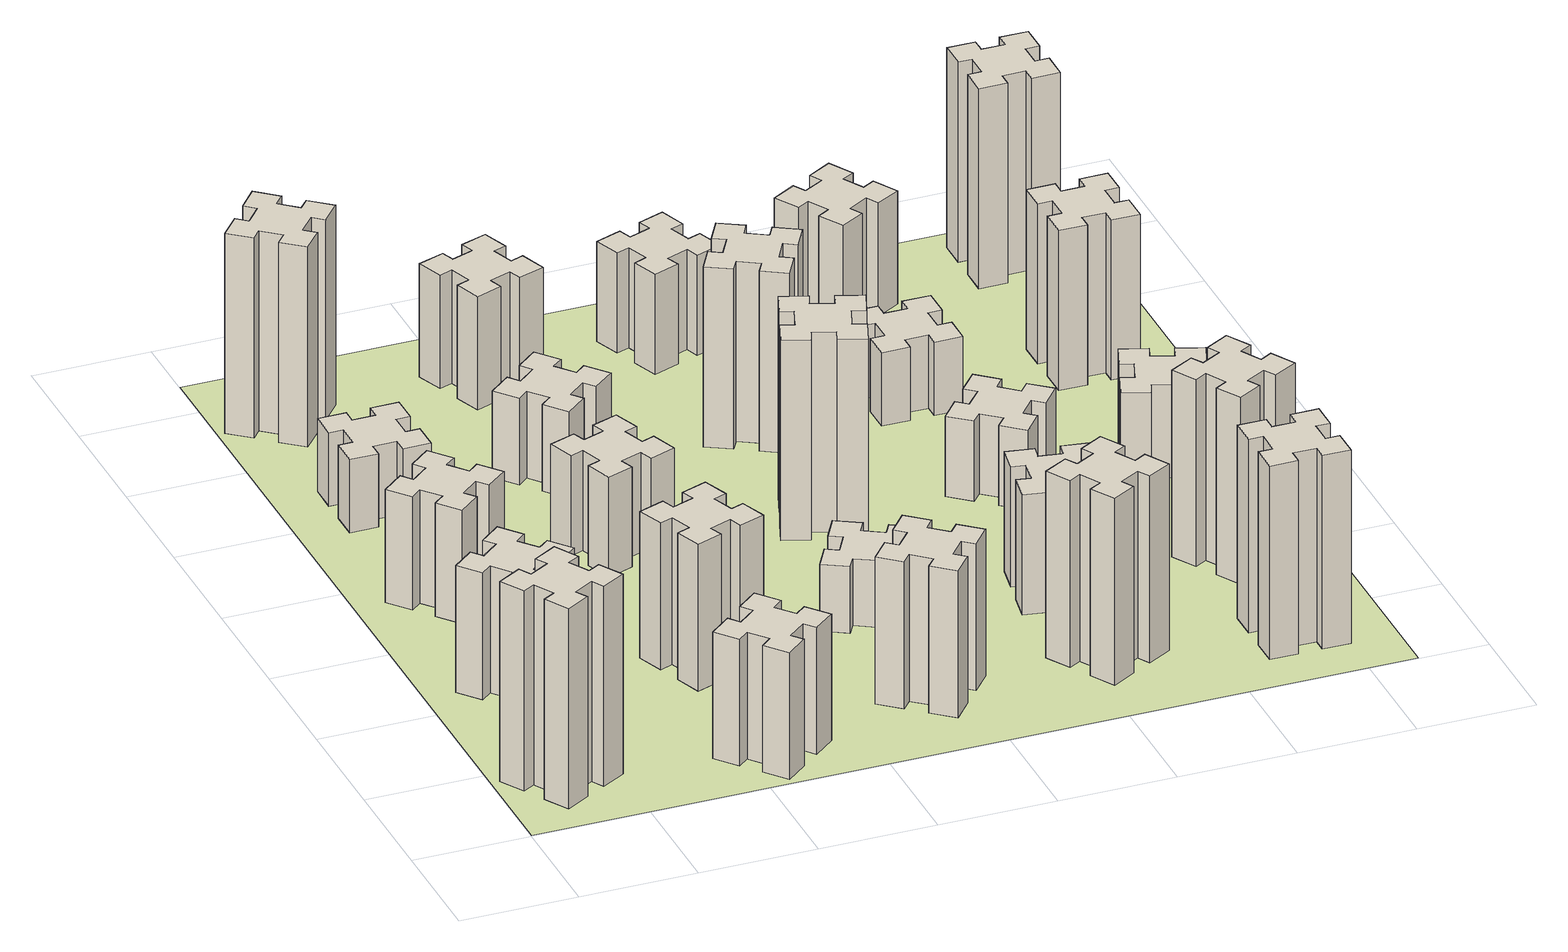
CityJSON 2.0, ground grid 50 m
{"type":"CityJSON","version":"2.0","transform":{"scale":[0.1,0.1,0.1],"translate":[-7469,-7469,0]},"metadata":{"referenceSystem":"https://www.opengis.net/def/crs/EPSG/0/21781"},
"CityObjects":{
"building1":{"type":"Building","attributes":{"class":"1000","function":"1000","usage":"1000","yearOfConstruction":2016,"roofType":"1000","measuredHeight":90,"storeysAboveGround":30,"storeysBelowGround":0},"geometry":[{"type":"Solid","lod":"1","boundaries":[[[[0,1,2,3,4,5,6,7,8,9,10,11,12,13,14,15,16,17,18,19]],[[17,16,20,21]],[[16,15,22,20]],[[15,14,23,22]],[[14,13,24,23]],[[13,12,25,24]],[[12,11,26,25]],[[11,10,27,26]],[[10,9,28,27]],[[9,8,29,28]],[[8,7,30,29]],[[7,6,31,30]],[[6,5,32,31]],[[5,4,33,32]],[[4,3,34,33]],[[3,2,35,34]],[[2,1,36,35]],[[1,0,37,36]],[[0,19,38,37]],[[19,18,39,38]],[[18,17,21,39]],[[24,25,26,27,28,29,30,31,32,33,34,35,36,37,38,39,21,20,22,23]]]]}]},
"building2":{"type":"Building","attributes":{"class":"1000","function":"1000","usage":"1000","yearOfConstruction":2016,"roofType":"1000","measuredHeight":57,"storeysAboveGround":30,"storeysBelowGround":0},"geometry":[{"type":"Solid","lod":"1","boundaries":[[[[40,41,42,43,44,45,46,47,48,49,50,51,52,53,54,55,56,57,58,59]],[[57,56,60,61]],[[56,55,62,60]],[[55,54,63,62]],[[54,53,64,63]],[[53,52,65,64]],[[52,51,66,65]],[[51,50,67,66]],[[50,49,68,67]],[[49,48,69,68]],[[48,47,70,69]],[[47,46,71,70]],[[46,45,72,71]],[[45,44,73,72]],[[44,43,74,73]],[[43,42,75,74]],[[42,41,76,75]],[[41,40,77,76]],[[40,59,78,77]],[[59,58,79,78]],[[58,57,61,79]],[[64,65,66,67,68,69,70,71,72,73,74,75,76,77,78,79,61,60,62,63]]]]}]},
"building3":{"type":"Building","attributes":{"class":"1000","function":"1000","usage":"1000","yearOfConstruction":2016,"roofType":"1000","measuredHeight":51,"storeysAboveGround":30,"storeysBelowGround":0},"geometry":[{"type":"Solid","lod":"1","boundaries":[[[[80,81,82,83,84,85,86,87,88,89,90,91,92,93,94,95,96,97,98,99]],[[97,96,100,101]],[[96,95,102,100]],[[95,94,103,102]],[[94,93,104,103]],[[93,92,105,104]],[[92,91,106,105]],[[91,90,107,106]],[[90,89,108,107]],[[89,88,109,108]],[[88,87,110,109]],[[87,86,111,110]],[[86,85,112,111]],[[85,84,113,112]],[[84,83,114,113]],[[83,82,115,114]],[[82,81,116,115]],[[81,80,117,116]],[[80,99,118,117]],[[99,98,119,118]],[[98,97,101,119]],[[104,105,106,107,108,109,110,111,112,113,114,115,116,117,118,119,101,100,102,103]]]]}]},
"building4":{"type":"Building","attributes":{"class":"1000","function":"1000","usage":"1000","yearOfConstruction":2016,"roofType":"1000","measuredHeight":33,"storeysAboveGround":30,"storeysBelowGround":0},"geometry":[{"type":"Solid","lod":"1","boundaries":[[[[120,121,122,123,124,125,126,127,128,129,130,131,132,133,134,135,136,137,138,139]],[[137,136,140,141]],[[136,135,142,140]],[[135,134,143,142]],[[134,133,144,143]],[[133,132,145,144]],[[132,131,146,145]],[[131,130,147,146]],[[130,129,148,147]],[[129,128,149,148]],[[128,127,150,149]],[[127,126,151,150]],[[126,125,152,151]],[[125,124,153,152]],[[124,123,154,153]],[[123,122,155,154]],[[122,121,156,155]],[[121,120,157,156]],[[120,139,158,157]],[[139,138,159,158]],[[138,137,141,159]],[[144,145,146,147,148,149,150,151,152,153,154,155,156,157,158,159,141,140,142,143]]]]}]},
"building5":{"type":"Building","attributes":{"class":"1000","function":"1000","usage":"1000","yearOfConstruction":2016,"roofType":"1000","measuredHeight":57,"storeysAboveGround":30,"storeysBelowGround":0},"geometry":[{"type":"Solid","lod":"1","boundaries":[[[[160,161,162,163,164,165,166,167,168,169,170,171,172,173,174,175,176,177,178,179]],[[177,176,180,181]],[[176,175,182,180]],[[175,174,183,182]],[[174,173,184,183]],[[173,172,185,184]],[[172,171,186,185]],[[171,170,187,186]],[[170,169,188,187]],[[169,168,189,188]],[[168,167,190,189]],[[167,166,191,190]],[[166,165,192,191]],[[165,164,193,192]],[[164,163,194,193]],[[163,162,195,194]],[[162,161,196,195]],[[161,160,197,196]],[[160,179,198,197]],[[179,178,199,198]],[[178,177,181,199]],[[184,185,186,187,188,189,190,191,192,193,194,195,196,197,198,199,181,180,182,183]]]]}]},
"building6":{"type":"Building","attributes":{"class":"1000","function":"1000","usage":"1000","yearOfConstruction":2016,"roofType":"1000","measuredHeight":90,"storeysAboveGround":30,"storeysBelowGround":0},"geometry":[{"type":"Solid","lod":"1","boundaries":[[[[200,201,202,203,204,205,206,207,208,209,210,211,212,213,214,215,216,217,218,219]],[[217,216,220,221]],[[216,215,222,220]],[[215,214,223,222]],[[214,213,224,223]],[[213,212,225,224]],[[212,211,226,225]],[[211,210,227,226]],[[210,209,228,227]],[[209,208,229,228]],[[208,207,230,229]],[[207,206,231,230]],[[206,205,232,231]],[[205,204,233,232]],[[204,203,234,233]],[[203,202,235,234]],[[202,201,236,235]],[[201,200,237,236]],[[200,219,238,237]],[[219,218,239,238]],[[218,217,221,239]],[[224,225,226,227,228,229,230,231,232,233,234,235,236,237,238,239,221,220,222,223]]]]}]},
"building7":{"type":"Building","attributes":{"class":"1000","function":"1000","usage":"1000","yearOfConstruction":2016,"roofType":"1000","measuredHeight":66,"storeysAboveGround":30,"storeysBelowGround":0},"geometry":[{"type":"Solid","lod":"1","boundaries":[[[[240,241,242,243,244,245,246,247,248,249,250,251,252,253,254,255,256,257,258,259]],[[257,256,260,261]],[[256,255,262,260]],[[255,254,263,262]],[[254,253,264,263]],[[253,252,265,264]],[[252,251,266,265]],[[251,250,267,266]],[[250,249,268,267]],[[249,248,269,268]],[[248,247,270,269]],[[247,246,271,270]],[[246,245,272,271]],[[245,244,273,272]],[[244,243,274,273]],[[243,242,275,274]],[[242,241,276,275]],[[241,240,277,276]],[[240,259,278,277]],[[259,258,279,278]],[[258,257,261,279]],[[264,265,266,267,268,269,270,271,272,273,274,275,276,277,278,279,261,260,262,263]]]]}]},
"building8":{"type":"Building","attributes":{"class":"1000","function":"1000","usage":"1000","yearOfConstruction":2016,"roofType":"1000","measuredHeight":45,"storeysAboveGround":30,"storeysBelowGround":0},"geometry":[{"type":"Solid","lod":"1","boundaries":[[[[280,281,282,283,284,285,286,287,288,289,290,291,292,293,294,295,296,297,298,299]],[[297,296,300,301]],[[296,295,302,300]],[[295,294,303,302]],[[294,293,304,303]],[[293,292,305,304]],[[292,291,306,305]],[[291,290,307,306]],[[290,289,308,307]],[[289,288,309,308]],[[288,287,310,309]],[[287,286,311,310]],[[286,285,312,311]],[[285,284,313,312]],[[284,283,314,313]],[[283,282,315,314]],[[282,281,316,315]],[[281,280,317,316]],[[280,299,318,317]],[[299,298,319,318]],[[298,297,301,319]],[[304,305,306,307,308,309,310,311,312,313,314,315,316,317,318,319,301,300,302,303]]]]}]},
"building9":{"type":"Building","attributes":{"class":"1000","function":"1000","usage":"1000","yearOfConstruction":2016,"roofType":"1000","measuredHeight":39,"storeysAboveGround":30,"storeysBelowGround":0},"geometry":[{"type":"Solid","lod":"1","boundaries":[[[[320,321,322,323,324,325,326,327,328,329,330,331,332,333,334,335,336,337,338,339]],[[337,336,340,341]],[[336,335,342,340]],[[335,334,343,342]],[[334,333,344,343]],[[333,332,345,344]],[[332,331,346,345]],[[331,330,347,346]],[[330,329,348,347]],[[329,328,349,348]],[[328,327,350,349]],[[327,326,351,350]],[[326,325,352,351]],[[325,324,353,352]],[[324,323,354,353]],[[323,322,355,354]],[[322,321,356,355]],[[321,320,357,356]],[[320,339,358,357]],[[339,338,359,358]],[[338,337,341,359]],[[344,345,346,347,348,349,350,351,352,353,354,355,356,357,358,359,341,340,342,343]]]]}]},
"building10":{"type":"Building","attributes":{"class":"1000","function":"1000","usage":"1000","yearOfConstruction":2016,"roofType":"1000","measuredHeight":66,"storeysAboveGround":30,"storeysBelowGround":0},"geometry":[{"type":"Solid","lod":"1","boundaries":[[[[360,361,362,363,364,365,366,367,368,369,370,371,372,373,374,375,376,377,378,379]],[[377,376,380,381]],[[376,375,382,380]],[[375,374,383,382]],[[374,373,384,383]],[[373,372,385,384]],[[372,371,386,385]],[[371,370,387,386]],[[370,369,388,387]],[[369,368,389,388]],[[368,367,390,389]],[[367,366,391,390]],[[366,365,392,391]],[[365,364,393,392]],[[364,363,394,393]],[[363,362,395,394]],[[362,361,396,395]],[[361,360,397,396]],[[360,379,398,397]],[[379,378,399,398]],[[378,377,381,399]],[[384,385,386,387,388,389,390,391,392,393,394,395,396,397,398,399,381,380,382,383]]]]}]},
"building11":{"type":"Building","attributes":{"class":"1000","function":"1000","usage":"1000","yearOfConstruction":2016,"roofType":"1000","measuredHeight":51,"storeysAboveGround":30,"storeysBelowGround":0},"geometry":[{"type":"Solid","lod":"1","boundaries":[[[[400,401,402,403,404,405,406,407,408,409,410,411,412,413,414,415,416,417,418,419]],[[417,416,420,421]],[[416,415,422,420]],[[415,414,423,422]],[[414,413,424,423]],[[413,412,425,424]],[[412,411,426,425]],[[411,410,427,426]],[[410,409,428,427]],[[409,408,429,428]],[[408,407,430,429]],[[407,406,431,430]],[[406,405,432,431]],[[405,404,433,432]],[[404,403,434,433]],[[403,402,435,434]],[[402,401,436,435]],[[401,400,437,436]],[[400,419,438,437]],[[419,418,439,438]],[[418,417,421,439]],[[424,425,426,427,428,429,430,431,432,433,434,435,436,437,438,439,421,420,422,423]]]]}]},
"building12":{"type":"Building","attributes":{"class":"1000","function":"1000","usage":"1000","yearOfConstruction":2016,"roofType":"1000","measuredHeight":30,"storeysAboveGround":30,"storeysBelowGround":0},"geometry":[{"type":"Solid","lod":"1","boundaries":[[[[440,441,442,443,444,445,446,447,448,449,450,451,452,453,454,455,456,457,458,459]],[[457,456,460,461]],[[456,455,462,460]],[[455,454,463,462]],[[454,453,464,463]],[[453,452,465,464]],[[452,451,466,465]],[[451,450,467,466]],[[450,449,468,467]],[[449,448,469,468]],[[448,447,470,469]],[[447,446,471,470]],[[446,445,472,471]],[[445,444,473,472]],[[444,443,474,473]],[[443,442,475,474]],[[442,441,476,475]],[[441,440,477,476]],[[440,459,478,477]],[[459,458,479,478]],[[458,457,461,479]],[[464,465,466,467,468,469,470,471,472,473,474,475,476,477,478,479,461,460,462,463]]]]}]},
"building13":{"type":"Building","attributes":{"class":"1000","function":"1000","usage":"1000","yearOfConstruction":2016,"roofType":"1000","measuredHeight":90,"storeysAboveGround":30,"storeysBelowGround":0},"geometry":[{"type":"Solid","lod":"1","boundaries":[[[[480,481,482,483,484,485,486,487,488,489,490,491,492,493,494,495,496,497,498,499]],[[497,496,500,501]],[[496,495,502,500]],[[495,494,503,502]],[[494,493,504,503]],[[493,492,505,504]],[[492,491,506,505]],[[491,490,507,506]],[[490,489,508,507]],[[489,488,509,508]],[[488,487,510,509]],[[487,486,511,510]],[[486,485,512,511]],[[485,484,513,512]],[[484,483,514,513]],[[483,482,515,514]],[[482,481,516,515]],[[481,480,517,516]],[[480,499,518,517]],[[499,498,519,518]],[[498,497,501,519]],[[504,505,506,507,508,509,510,511,512,513,514,515,516,517,518,519,501,500,502,503]]]]}]},
"building14":{"type":"Building","attributes":{"class":"1000","function":"1000","usage":"1000","yearOfConstruction":2016,"roofType":"1000","measuredHeight":81,"storeysAboveGround":30,"storeysBelowGround":0},"geometry":[{"type":"Solid","lod":"1","boundaries":[[[[520,521,522,523,524,525,526,527,528,529,530,531,532,533,534,535,536,537,538,539]],[[537,536,540,541]],[[536,535,542,540]],[[535,534,543,542]],[[534,533,544,543]],[[533,532,545,544]],[[532,531,546,545]],[[531,530,547,546]],[[530,529,548,547]],[[529,528,549,548]],[[528,527,550,549]],[[527,526,551,550]],[[526,525,552,551]],[[525,524,553,552]],[[524,523,554,553]],[[523,522,555,554]],[[522,521,556,555]],[[521,520,557,556]],[[520,539,558,557]],[[539,538,559,558]],[[538,537,541,559]],[[544,545,546,547,548,549,550,551,552,553,554,555,556,557,558,559,541,540,542,543]]]]}]},
"building15":{"type":"Building","attributes":{"class":"1000","function":"1000","usage":"1000","yearOfConstruction":2016,"roofType":"1000","measuredHeight":84,"storeysAboveGround":30,"storeysBelowGround":0},"geometry":[{"type":"Solid","lod":"1","boundaries":[[[[560,561,562,563,564,565,566,567,568,569,570,571,572,573,574,575,576,577,578,579]],[[577,576,580,581]],[[576,575,582,580]],[[575,574,583,582]],[[574,573,584,583]],[[573,572,585,584]],[[572,571,586,585]],[[571,570,587,586]],[[570,569,588,587]],[[569,568,589,588]],[[568,567,590,589]],[[567,566,591,590]],[[566,565,592,591]],[[565,564,593,592]],[[564,563,594,593]],[[563,562,595,594]],[[562,561,596,595]],[[561,560,597,596]],[[560,579,598,597]],[[579,578,599,598]],[[578,577,581,599]],[[584,585,586,587,588,589,590,591,592,593,594,595,596,597,598,599,581,580,582,583]]]]}]},
"building16":{"type":"Building","attributes":{"class":"1000","function":"1000","usage":"1000","yearOfConstruction":2016,"roofType":"1000","measuredHeight":45,"storeysAboveGround":30,"storeysBelowGround":0},"geometry":[{"type":"Solid","lod":"1","boundaries":[[[[600,601,602,603,604,605,606,607,608,609,610,611,612,613,614,615,616,617,618,619]],[[617,616,620,621]],[[616,615,622,620]],[[615,614,623,622]],[[614,613,624,623]],[[613,612,625,624]],[[612,611,626,625]],[[611,610,627,626]],[[610,609,628,627]],[[609,608,629,628]],[[608,607,630,629]],[[607,606,631,630]],[[606,605,632,631]],[[605,604,633,632]],[[604,603,634,633]],[[603,602,635,634]],[[602,601,636,635]],[[601,600,637,636]],[[600,619,638,637]],[[619,618,639,638]],[[618,617,621,639]],[[624,625,626,627,628,629,630,631,632,633,634,635,636,637,638,639,621,620,622,623]]]]}]},
"building17":{"type":"Building","attributes":{"class":"1000","function":"1000","usage":"1000","yearOfConstruction":2016,"roofType":"1000","measuredHeight":54,"storeysAboveGround":30,"storeysBelowGround":0},"geometry":[{"type":"Solid","lod":"1","boundaries":[[[[640,641,642,643,644,645,646,647,648,649,650,651,652,653,654,655,656,657,658,659]],[[657,656,660,661]],[[656,655,662,660]],[[655,654,663,662]],[[654,653,664,663]],[[653,652,665,664]],[[652,651,666,665]],[[651,650,667,666]],[[650,649,668,667]],[[649,648,669,668]],[[648,647,670,669]],[[647,646,671,670]],[[646,645,672,671]],[[645,644,673,672]],[[644,643,674,673]],[[643,642,675,674]],[[642,641,676,675]],[[641,640,677,676]],[[640,659,678,677]],[[659,658,679,678]],[[658,657,661,679]],[[664,665,666,667,668,669,670,671,672,673,674,675,676,677,678,679,661,660,662,663]]]]}]},
"building18":{"type":"Building","attributes":{"class":"1000","function":"1000","usage":"1000","yearOfConstruction":2016,"roofType":"1000","measuredHeight":36,"storeysAboveGround":30,"storeysBelowGround":0},"geometry":[{"type":"Solid","lod":"1","boundaries":[[[[680,681,682,683,684,685,686,687,688,689,690,691,692,693,694,695,696,697,698,699]],[[697,696,700,701]],[[696,695,702,700]],[[695,694,703,702]],[[694,693,704,703]],[[693,692,705,704]],[[692,691,706,705]],[[691,690,707,706]],[[690,689,708,707]],[[689,688,709,708]],[[688,687,710,709]],[[687,686,711,710]],[[686,685,712,711]],[[685,684,713,712]],[[684,683,714,713]],[[683,682,715,714]],[[682,681,716,715]],[[681,680,717,716]],[[680,699,718,717]],[[699,698,719,718]],[[698,697,701,719]],[[704,705,706,707,708,709,710,711,712,713,714,715,716,717,718,719,701,700,702,703]]]]}]},
"building19":{"type":"Building","attributes":{"class":"1000","function":"1000","usage":"1000","yearOfConstruction":2016,"roofType":"1000","measuredHeight":33,"storeysAboveGround":30,"storeysBelowGround":0},"geometry":[{"type":"Solid","lod":"1","boundaries":[[[[720,721,722,723,724,725,726,727,728,729,730,731,732,733,734,735,736,737,738,739]],[[737,736,740,741]],[[736,735,742,740]],[[735,734,743,742]],[[734,733,744,743]],[[733,732,745,744]],[[732,731,746,745]],[[731,730,747,746]],[[730,729,748,747]],[[729,728,749,748]],[[728,727,750,749]],[[727,726,751,750]],[[726,725,752,751]],[[725,724,753,752]],[[724,723,754,753]],[[723,722,755,754]],[[722,721,756,755]],[[721,720,757,756]],[[720,739,758,757]],[[739,738,759,758]],[[738,737,741,759]],[[744,745,746,747,748,749,750,751,752,753,754,755,756,757,758,759,741,740,742,743]]]]}]},
"building20":{"type":"Building","attributes":{"class":"1000","function":"1000","usage":"1000","yearOfConstruction":2016,"roofType":"1000","measuredHeight":87,"storeysAboveGround":30,"storeysBelowGround":0},"geometry":[{"type":"Solid","lod":"1","boundaries":[[[[760,761,762,763,764,765,766,767,768,769,770,771,772,773,774,775,776,777,778,779]],[[777,776,780,781]],[[776,775,782,780]],[[775,774,783,782]],[[774,773,784,783]],[[773,772,785,784]],[[772,771,786,785]],[[771,770,787,786]],[[770,769,788,787]],[[769,768,789,788]],[[768,767,790,789]],[[767,766,791,790]],[[766,765,792,791]],[[765,764,793,792]],[[764,763,794,793]],[[763,762,795,794]],[[762,761,796,795]],[[761,760,797,796]],[[760,779,798,797]],[[779,778,799,798]],[[778,777,781,799]],[[784,785,786,787,788,789,790,791,792,793,794,795,796,797,798,799,781,780,782,783]]]]}]},
"building21":{"type":"Building","attributes":{"class":"1000","function":"1000","usage":"1000","yearOfConstruction":2016,"roofType":"1000","measuredHeight":51,"storeysAboveGround":30,"storeysBelowGround":0},"geometry":[{"type":"Solid","lod":"1","boundaries":[[[[800,801,802,803,804,805,806,807,808,809,810,811,812,813,814,815,816,817,818,819]],[[817,816,820,821]],[[816,815,822,820]],[[815,814,823,822]],[[814,813,824,823]],[[813,812,825,824]],[[812,811,826,825]],[[811,810,827,826]],[[810,809,828,827]],[[809,808,829,828]],[[808,807,830,829]],[[807,806,831,830]],[[806,805,832,831]],[[805,804,833,832]],[[804,803,834,833]],[[803,802,835,834]],[[802,801,836,835]],[[801,800,837,836]],[[800,819,838,837]],[[819,818,839,838]],[[818,817,821,839]],[[824,825,826,827,828,829,830,831,832,833,834,835,836,837,838,839,821,820,822,823]]]]}]},
"building22":{"type":"Building","attributes":{"class":"1000","function":"1000","usage":"1000","yearOfConstruction":2016,"roofType":"1000","measuredHeight":84,"storeysAboveGround":30,"storeysBelowGround":0},"geometry":[{"type":"Solid","lod":"1","boundaries":[[[[840,841,842,843,844,845,846,847,848,849,850,851,852,853,854,855,856,857,858,859]],[[857,856,860,861]],[[856,855,862,860]],[[855,854,863,862]],[[854,853,864,863]],[[853,852,865,864]],[[852,851,866,865]],[[851,850,867,866]],[[850,849,868,867]],[[849,848,869,868]],[[848,847,870,869]],[[847,846,871,870]],[[846,845,872,871]],[[845,844,873,872]],[[844,843,874,873]],[[843,842,875,874]],[[842,841,876,875]],[[841,840,877,876]],[[840,859,878,877]],[[859,858,879,878]],[[858,857,861,879]],[[864,865,866,867,868,869,870,871,872,873,874,875,876,877,878,879,861,860,862,863]]]]}]},
"building23":{"type":"Building","attributes":{"class":"1000","function":"1000","usage":"1000","yearOfConstruction":2016,"roofType":"1000","measuredHeight":42,"storeysAboveGround":30,"storeysBelowGround":0},"geometry":[{"type":"Solid","lod":"1","boundaries":[[[[880,881,882,883,884,885,886,887,888,889,890,891,892,893,894,895,896,897,898,899]],[[897,896,900,901]],[[896,895,902,900]],[[895,894,903,902]],[[894,893,904,903]],[[893,892,905,904]],[[892,891,906,905]],[[891,890,907,906]],[[890,889,908,907]],[[889,888,909,908]],[[888,887,910,909]],[[887,886,911,910]],[[886,885,912,911]],[[885,884,913,912]],[[884,883,914,913]],[[883,882,915,914]],[[882,881,916,915]],[[881,880,917,916]],[[880,899,918,917]],[[899,898,919,918]],[[898,897,901,919]],[[904,905,906,907,908,909,910,911,912,913,914,915,916,917,918,919,901,900,902,903]]]]}]},
"building24":{"type":"Building","attributes":{"class":"1000","function":"1000","usage":"1000","yearOfConstruction":2016,"roofType":"1000","measuredHeight":72,"storeysAboveGround":30,"storeysBelowGround":0},"geometry":[{"type":"Solid","lod":"1","boundaries":[[[[920,921,922,923,924,925,926,927,928,929,930,931,932,933,934,935,936,937,938,939]],[[937,936,940,941]],[[936,935,942,940]],[[935,934,943,942]],[[934,933,944,943]],[[933,932,945,944]],[[932,931,946,945]],[[931,930,947,946]],[[930,929,948,947]],[[929,928,949,948]],[[928,927,950,949]],[[927,926,951,950]],[[926,925,952,951]],[[925,924,953,952]],[[924,923,954,953]],[[923,922,955,954]],[[922,921,956,955]],[[921,920,957,956]],[[920,939,958,957]],[[939,938,959,958]],[[938,937,941,959]],[[944,945,946,947,948,949,950,951,952,953,954,955,956,957,958,959,941,940,942,943]]]]}]},
"building25":{"type":"Building","attributes":{"class":"1000","function":"1000","usage":"1000","yearOfConstruction":2016,"roofType":"1000","measuredHeight":90,"storeysAboveGround":30,"storeysBelowGround":0},"geometry":[{"type":"Solid","lod":"1","boundaries":[[[[960,961,962,963,964,965,966,967,968,969,970,971,972,973,974,975,976,977,978,979]],[[977,976,980,981]],[[976,975,982,980]],[[975,974,983,982]],[[974,973,984,983]],[[973,972,985,984]],[[972,971,986,985]],[[971,970,987,986]],[[970,969,988,987]],[[969,968,989,988]],[[968,967,990,989]],[[967,966,991,990]],[[966,965,992,991]],[[965,964,993,992]],[[964,963,994,993]],[[963,962,995,994]],[[962,961,996,995]],[[961,960,997,996]],[[960,979,998,997]],[[979,978,999,998]],[[978,977,981,999]],[[984,985,986,987,988,989,990,991,992,993,994,995,996,997,998,999,981,980,982,983]]]]}]},
"landuse1":{"type":"LandUse","attributes":{"name":"plot1","function":"1010"},"geometry":[{"type":"MultiSurface","lod":"1","boundaries":[[[1000,1001,1002,1003]]]}]}
},
"vertices":[
[155,364,0],[205,277,0],[153,247,0],[213,143,0],[317,203,0],[287,255,0],[374,305,0],[404,253,0],[508,313,0],[448,417,0],[396,387,0],[346,474,0],[398,504,0],[338,608,0],[234,548,0],[264,496,0],[177,446,0],[147,498,0],[43,438,0],[103,334,0],[177,446,900],[147,498,900],[264,496,900],[234,548,900],[338,608,900],[398,504,900],[346,474,900],[396,387,900],[448,417,900],[508,313,900],[404,253,900],[374,305,900],[287,255,900],[317,203,900],[213,143,900],[153,247,900],[205,277,900],[155,364,900],[103,334,900],[43,438,900],
[492,1148,0],[427,1224,0],[473,1263,0],[396,1355,0],[304,1278,0],[343,1232,0],[266,1167,0],[228,1213,0],[136,1136,0],[213,1044,0],[259,1083,0],[323,1006,0],[277,968,0],[354,876,0],[446,953,0],[408,999,0],[484,1063,0],[523,1017,0],[615,1094,0],[538,1186,0],[484,1063,570],[523,1017,570],[408,999,570],[446,953,570],[354,876,570],[277,968,570],[323,1006,570],[259,1083,570],[213,1044,570],[136,1136,570],[228,1213,570],[266,1167,570],[343,1232,570],[304,1278,570],[396,1355,570],[473,1263,570],[427,1224,570],[492,1148,570],[538,1186,570],[615,1094,570],
[492,1888,0],[427,1964,0],[473,2003,0],[396,2095,0],[304,2018,0],[343,1972,0],[266,1907,0],[228,1953,0],[136,1876,0],[213,1784,0],[259,1823,0],[323,1746,0],[277,1708,0],[354,1616,0],[446,1693,0],[408,1739,0],[484,1803,0],[523,1757,0],[615,1834,0],[538,1926,0],[484,1803,510],[523,1757,510],[408,1739,510],[446,1693,510],[354,1616,510],[277,1708,510],[323,1746,510],[259,1823,510],[213,1784,510],[136,1876,510],[228,1953,510],[266,1907,510],[343,1972,510],[304,2018,510],[396,2095,510],[473,2003,510],[427,1964,510],[492,1888,510],[538,1926,510],[615,1834,510],
[485,2545,0],[485,2645,0],[545,2645,0],[545,2765,0],[425,2765,0],[425,2705,0],[325,2705,0],[325,2765,0],[205,2765,0],[205,2645,0],[265,2645,0],[265,2545,0],[205,2545,0],[205,2425,0],[325,2425,0],[325,2485,0],[425,2485,0],[425,2425,0],[545,2425,0],[545,2545,0],[425,2485,330],[425,2425,330],[325,2485,330],[325,2425,330],[205,2425,330],[205,2545,330],[265,2545,330],[265,2645,330],[205,2645,330],[205,2765,330],[325,2765,330],[325,2705,330],[425,2705,330],[425,2765,330],[545,2765,330],[545,2645,330],[485,2645,330],[485,2545,330],[545,2545,330],[545,2425,330],
[1232,308,0],[1167,384,0],[1213,423,0],[1136,515,0],[1044,438,0],[1083,392,0],[1006,327,0],[968,373,0],[876,296,0],[953,204,0],[999,243,0],[1063,166,0],[1017,128,0],[1094,36,0],[1186,113,0],[1148,159,0],[1224,223,0],[1263,177,0],[1355,254,0],[1278,346,0],[1224,223,570],[1263,177,570],[1148,159,570],[1186,113,570],[1094,36,570],[1017,128,570],[1063,166,570],[999,243,570],[953,204,570],[876,296,570],[968,373,570],[1006,327,570],[1083,392,570],[1044,438,570],[1136,515,570],[1213,423,570],[1167,384,570],[1232,308,570],[1278,346,570],[1355,254,570],
[384,3387,0],[308,3452,0],[346,3498,0],[254,3575,0],[177,3483,0],[223,3444,0],[159,3368,0],[113,3406,0],[36,3314,0],[128,3237,0],[166,3283,0],[243,3219,0],[204,3173,0],[296,3096,0],[373,3188,0],[327,3226,0],[392,3303,0],[438,3264,0],[515,3356,0],[423,3433,0],[392,3303,900],[438,3264,900],[327,3226,900],[373,3188,900],[296,3096,900],[204,3173,900],[243,3219,900],[166,3283,900],[128,3237,900],[36,3314,900],[113,3406,900],[159,3368,900],[223,3444,900],[177,3483,900],[254,3575,900],[346,3498,900],[308,3452,900],[384,3387,900],[423,3433,900],[515,3356,900],
[1106,895,0],[1200,929,0],[1220,873,0],[1333,914,0],[1292,1027,0],[1236,1006,0],[1202,1100,0],[1258,1120,0],[1217,1233,0],[1104,1192,0],[1125,1136,0],[1031,1102,0],[1010,1158,0],[897,1117,0],[939,1004,0],[995,1025,0],[1029,931,0],[973,910,0],[1014,797,0],[1127,839,0],[1029,931,660],[973,910,660],[995,1025,660],[939,1004,660],[897,1117,660],[1010,1158,660],[1031,1102,660],[1125,1136,660],[1104,1192,660],[1217,1233,660],[1258,1120,660],[1202,1100,660],[1236,1006,660],[1292,1027,660],[1333,914,660],[1220,873,660],[1200,929,660],[1106,895,660],[1127,839,660],[1014,797,660],
[995,1965,0],[1029,1871,0],[973,1850,0],[1014,1737,0],[1127,1779,0],[1106,1835,0],[1200,1869,0],[1220,1813,0],[1333,1854,0],[1292,1967,0],[1236,1946,0],[1202,2040,0],[1258,2060,0],[1217,2173,0],[1104,2132,0],[1125,2076,0],[1031,2042,0],[1010,2098,0],[897,2057,0],[939,1944,0],[1031,2042,450],[1010,2098,450],[1125,2076,450],[1104,2132,450],[1217,2173,450],[1258,2060,450],[1202,2040,450],[1236,1946,450],[1292,1967,450],[1333,1854,450],[1220,1813,450],[1200,1869,450],[1106,1835,450],[1127,1779,450],[1014,1737,450],[973,1850,450],[1029,1871,450],[995,1965,450],[939,1944,450],[897,2057,450],
[1083,2712,0],[1006,2647,0],[968,2693,0],[876,2616,0],[953,2524,0],[999,2563,0],[1063,2486,0],[1017,2448,0],[1094,2356,0],[1186,2433,0],[1148,2479,0],[1224,2543,0],[1263,2497,0],[1355,2574,0],[1278,2666,0],[1232,2628,0],[1167,2704,0],[1213,2743,0],[1136,2835,0],[1044,2758,0],[1167,2704,390],[1213,2743,390],[1232,2628,390],[1278,2666,390],[1355,2574,390],[1263,2497,390],[1224,2543,390],[1148,2479,390],[1186,2433,390],[1094,2356,390],[1017,2448,390],[1063,2486,390],[999,2563,390],[953,2524,390],[876,2616,390],[968,2693,390],[1006,2647,390],[1083,2712,390],[1044,2758,390],[1136,2835,390],
[1803,584,0],[1739,508,0],[1693,546,0],[1616,454,0],[1708,377,0],[1746,423,0],[1823,359,0],[1784,313,0],[1876,236,0],[1953,328,0],[1907,366,0],[1972,443,0],[2018,404,0],[2095,496,0],[2003,573,0],[1964,527,0],[1888,592,0],[1926,638,0],[1834,715,0],[1757,623,0],[1888,592,660],[1926,638,660],[1964,527,660],[2003,573,660],[2095,496,660],[2018,404,660],[1972,443,660],[1907,366,660],[1953,328,660],[1876,236,660],[1784,313,660],[1823,359,660],[1746,423,660],[1708,377,660],[1616,454,660],[1693,546,660],[1739,508,660],[1803,584,660],[1757,623,660],[1834,715,660],
[1125,3456,0],[1031,3422,0],[1010,3478,0],[897,3437,0],[939,3324,0],[995,3345,0],[1029,3251,0],[973,3230,0],[1014,3117,0],[1127,3159,0],[1106,3215,0],[1200,3249,0],[1220,3193,0],[1333,3234,0],[1292,3347,0],[1236,3326,0],[1202,3420,0],[1258,3440,0],[1217,3553,0],[1104,3512,0],[1202,3420,510],[1258,3440,510],[1236,3326,510],[1292,3347,510],[1333,3234,510],[1220,3193,510],[1200,3249,510],[1106,3215,510],[1127,3159,510],[1014,3117,510],[973,3230,510],[1029,3251,510],[995,3345,510],[939,3324,510],[897,3437,510],[1010,3478,510],[1031,3422,510],[1125,3456,510],[1104,3512,510],[1217,3553,510],
[1757,1045,0],[1844,995,0],[1814,943,0],[1918,883,0],[1978,987,0],[1926,1017,0],[1976,1104,0],[2028,1074,0],[2088,1178,0],[1984,1238,0],[1954,1186,0],[1867,1236,0],[1897,1288,0],[1793,1348,0],[1733,1244,0],[1785,1214,0],[1735,1127,0],[1683,1157,0],[1623,1053,0],[1727,993,0],[1735,1127,300],[1683,1157,300],[1785,1214,300],[1733,1244,300],[1793,1348,300],[1897,1288,300],[1867,1236,300],[1954,1186,300],[1984,1238,300],[2088,1178,300],[2028,1074,300],[1976,1104,300],[1926,1017,300],[1978,987,300],[1918,883,300],[1814,943,300],[1844,995,300],[1757,1045,300],[1727,993,300],[1623,1053,300],
[2040,1942,0],[1946,1976,0],[1967,2032,0],[1854,2073,0],[1813,1960,0],[1869,1940,0],[1835,1846,0],[1779,1867,0],[1737,1754,0],[1850,1713,0],[1871,1769,0],[1965,1735,0],[1944,1679,0],[2057,1637,0],[2098,1750,0],[2042,1771,0],[2076,1865,0],[2132,1844,0],[2173,1957,0],[2060,1998,0],[2076,1865,900],[2132,1844,900],[2042,1771,900],[2098,1750,900],[2057,1637,900],[1944,1679,900],[1965,1735,900],[1871,1769,900],[1850,1713,900],[1737,1754,900],[1779,1867,900],[1835,1846,900],[1869,1940,900],[1813,1960,900],[1854,2073,900],[1967,2032,900],[1946,1976,900],[2040,1942,900],[2060,1998,900],[2173,1957,900],
[2054,2666,0],[1967,2716,0],[1997,2768,0],[1893,2828,0],[1833,2724,0],[1885,2694,0],[1835,2607,0],[1783,2637,0],[1723,2533,0],[1827,2473,0],[1857,2525,0],[1944,2475,0],[1914,2423,0],[2018,2363,0],[2078,2467,0],[2026,2497,0],[2076,2584,0],[2128,2554,0],[2188,2658,0],[2084,2718,0],[2076,2584,810],[2128,2554,810],[2026,2497,810],[2078,2467,810],[2018,2363,810],[1914,2423,810],[1944,2475,810],[1857,2525,810],[1827,2473,810],[1723,2533,810],[1783,2637,810],[1835,2607,810],[1885,2694,810],[1833,2724,810],[1893,2828,810],[1997,2768,810],[1967,2716,810],[2054,2666,810],[2084,2718,810],[2188,2658,810],
[2475,464,0],[2525,377,0],[2473,347,0],[2533,243,0],[2637,303,0],[2607,355,0],[2694,405,0],[2724,353,0],[2828,413,0],[2768,517,0],[2716,487,0],[2666,574,0],[2718,604,0],[2658,708,0],[2554,648,0],[2584,596,0],[2497,546,0],[2467,598,0],[2363,538,0],[2423,434,0],[2497,546,840],[2467,598,840],[2584,596,840],[2554,648,840],[2658,708,840],[2718,604,840],[2666,574,840],[2716,487,840],[2768,517,840],[2828,413,840],[2724,353,840],[2694,405,840],[2607,355,840],[2637,303,840],[2533,243,840],[2473,347,840],[2525,377,840],[2475,464,840],[2423,434,840],[2363,538,840],
[1865,3456,0],[1771,3422,0],[1750,3478,0],[1637,3437,0],[1679,3324,0],[1735,3345,0],[1769,3251,0],[1713,3230,0],[1754,3117,0],[1867,3159,0],[1846,3215,0],[1940,3249,0],[1960,3193,0],[2073,3234,0],[2032,3347,0],[1976,3326,0],[1942,3420,0],[1998,3440,0],[1957,3553,0],[1844,3512,0],[1942,3420,450],[1998,3440,450],[1976,3326,450],[2032,3347,450],[2073,3234,450],[1960,3193,450],[1940,3249,450],[1846,3215,450],[1867,3159,450],[1754,3117,450],[1713,3230,450],[1769,3251,450],[1735,3345,450],[1679,3324,450],[1637,3437,450],[1750,3478,450],[1771,3422,450],[1865,3456,450],[1844,3512,450],[1957,3553,450],
[2496,1084,0],[2478,985,0],[2419,996,0],[2398,877,0],[2517,857,0],[2527,916,0],[2625,898,0],[2615,839,0],[2733,818,0],[2754,937,0],[2695,947,0],[2712,1045,0],[2771,1035,0],[2792,1153,0],[2674,1174,0],[2664,1115,0],[2565,1132,0],[2576,1191,0],[2457,1212,0],[2437,1094,0],[2565,1132,540],[2576,1191,540],[2664,1115,540],[2674,1174,540],[2792,1153,540],[2771,1035,540],[2712,1045,540],[2695,947,540],[2754,937,540],[2733,818,540],[2615,839,540],[2625,898,540],[2527,916,540],[2517,857,540],[2398,877,540],[2419,996,540],[2478,985,540],[2496,1084,540],[2437,1094,540],[2457,1212,540],
[2747,1746,0],[2812,1823,0],[2858,1784,0],[2935,1876,0],[2843,1953,0],[2804,1907,0],[2728,1972,0],[2766,2018,0],[2674,2095,0],[2597,2003,0],[2643,1964,0],[2579,1888,0],[2533,1926,0],[2456,1834,0],[2548,1757,0],[2586,1803,0],[2663,1739,0],[2624,1693,0],[2716,1616,0],[2793,1708,0],[2663,1739,360],[2624,1693,360],[2586,1803,360],[2548,1757,360],[2456,1834,360],[2533,1926,360],[2579,1888,360],[2643,1964,360],[2597,2003,360],[2674,2095,360],[2766,2018,360],[2728,1972,360],[2804,1907,360],[2843,1953,360],[2935,1876,360],[2858,1784,360],[2812,1823,360],[2747,1746,360],[2793,1708,360],[2716,1616,360],
[2545,2485,0],[2645,2485,0],[2645,2425,0],[2765,2425,0],[2765,2545,0],[2705,2545,0],[2705,2645,0],[2765,2645,0],[2765,2765,0],[2645,2765,0],[2645,2705,0],[2545,2705,0],[2545,2765,0],[2425,2765,0],[2425,2645,0],[2485,2645,0],[2485,2545,0],[2425,2545,0],[2425,2425,0],[2545,2425,0],[2485,2545,330],[2425,2545,330],[2485,2645,330],[2425,2645,330],[2425,2765,330],[2545,2765,330],[2545,2705,330],[2645,2705,330],[2645,2765,330],[2765,2765,330],[2765,2645,330],[2705,2645,330],[2705,2545,330],[2765,2545,330],[2765,2425,330],[2645,2425,330],[2645,2485,330],[2545,2485,330],[2545,2425,330],[2425,2425,330],
[3225,425,0],[3225,325,0],[3165,325,0],[3165,205,0],[3285,205,0],[3285,265,0],[3385,265,0],[3385,205,0],[3505,205,0],[3505,325,0],[3445,325,0],[3445,425,0],[3505,425,0],[3505,545,0],[3385,545,0],[3385,485,0],[3285,485,0],[3285,545,0],[3165,545,0],[3165,425,0],[3285,485,870],[3285,545,870],[3385,485,870],[3385,545,870],[3505,545,870],[3505,425,870],[3445,425,870],[3445,325,870],[3505,325,870],[3505,205,870],[3385,205,870],[3385,265,870],[3285,265,870],[3285,205,870],[3165,205,870],[3165,325,870],[3225,325,870],[3225,425,870],[3165,425,870],[3165,545,870],
[2716,3347,0],[2666,3434,0],[2718,3464,0],[2658,3568,0],[2554,3508,0],[2584,3456,0],[2497,3406,0],[2467,3458,0],[2363,3398,0],[2423,3294,0],[2475,3324,0],[2525,3237,0],[2473,3207,0],[2533,3103,0],[2637,3163,0],[2607,3215,0],[2694,3265,0],[2724,3213,0],[2828,3273,0],[2768,3377,0],[2694,3265,510],[2724,3213,510],[2607,3215,510],[2637,3163,510],[2533,3103,510],[2473,3207,510],[2525,3237,510],[2475,3324,510],[2423,3294,510],[2363,3398,510],[2467,3458,510],[2497,3406,510],[2584,3456,510],[2554,3508,510],[2658,3568,510],[2718,3464,510],[2666,3434,510],[2716,3347,510],[2768,3377,510],[2828,3273,510],
[3215,1004,0],[3265,917,0],[3213,887,0],[3273,783,0],[3377,843,0],[3347,895,0],[3434,945,0],[3464,893,0],[3568,953,0],[3508,1057,0],[3456,1027,0],[3406,1114,0],[3458,1144,0],[3398,1248,0],[3294,1188,0],[3324,1136,0],[3237,1086,0],[3207,1138,0],[3103,1078,0],[3163,974,0],[3237,1086,840],[3207,1138,840],[3324,1136,840],[3294,1188,840],[3398,1248,840],[3458,1144,840],[3406,1114,840],[3456,1027,840],[3508,1057,840],[3568,953,840],[3464,893,840],[3434,945,840],[3347,895,840],[3377,843,840],[3273,783,840],[3213,887,840],[3265,917,840],[3215,1004,840],[3163,974,840],[3103,1078,840],
[3420,1842,0],[3326,1876,0],[3347,1932,0],[3234,1973,0],[3193,1860,0],[3249,1840,0],[3215,1746,0],[3159,1767,0],[3117,1654,0],[3230,1613,0],[3251,1669,0],[3345,1635,0],[3324,1579,0],[3437,1537,0],[3478,1650,0],[3422,1671,0],[3456,1765,0],[3512,1744,0],[3553,1857,0],[3440,1898,0],[3456,1765,420],[3512,1744,420],[3422,1671,420],[3478,1650,420],[3437,1537,420],[3324,1579,420],[3345,1635,420],[3251,1669,420],[3230,1613,420],[3117,1654,420],[3159,1767,420],[3215,1746,420],[3249,1840,420],[3193,1860,420],[3234,1973,420],[3347,1932,420],[3326,1876,420],[3420,1842,420],[3440,1898,420],[3553,1857,420],
[3385,2705,0],[3285,2705,0],[3285,2765,0],[3165,2765,0],[3165,2645,0],[3225,2645,0],[3225,2545,0],[3165,2545,0],[3165,2425,0],[3285,2425,0],[3285,2485,0],[3385,2485,0],[3385,2425,0],[3505,2425,0],[3505,2545,0],[3445,2545,0],[3445,2645,0],[3505,2645,0],[3505,2765,0],[3385,2765,0],[3445,2645,720],[3505,2645,720],[3445,2545,720],[3505,2545,720],[3505,2425,720],[3385,2425,720],[3385,2485,720],[3285,2485,720],[3285,2425,720],[3165,2425,720],[3165,2545,720],[3225,2545,720],[3225,2645,720],[3165,2645,720],[3165,2765,720],[3285,2765,720],[3285,2705,720],[3385,2705,720],[3385,2765,720],[3505,2765,720],
[3285,3325,0],[3385,3325,0],[3385,3265,0],[3505,3265,0],[3505,3385,0],[3445,3385,0],[3445,3485,0],[3505,3485,0],[3505,3605,0],[3385,3605,0],[3385,3545,0],[3285,3545,0],[3285,3605,0],[3165,3605,0],[3165,3485,0],[3225,3485,0],[3225,3385,0],[3165,3385,0],[3165,3265,0],[3285,3265,0],[3225,3385,900],[3165,3385,900],[3225,3485,900],[3165,3485,900],[3165,3605,900],[3285,3605,900],[3285,3545,900],[3385,3545,900],[3385,3605,900],[3505,3605,900],[3505,3485,900],[3445,3485,900],[3445,3385,900],[3505,3385,900],[3505,3265,900],[3385,3265,900],[3385,3325,900],[3285,3325,900],[3285,3265,900],[3165,3265,900],
[5,3705,0],[3705,3705,0],[3705,5,0],[5,5,0]
]}
